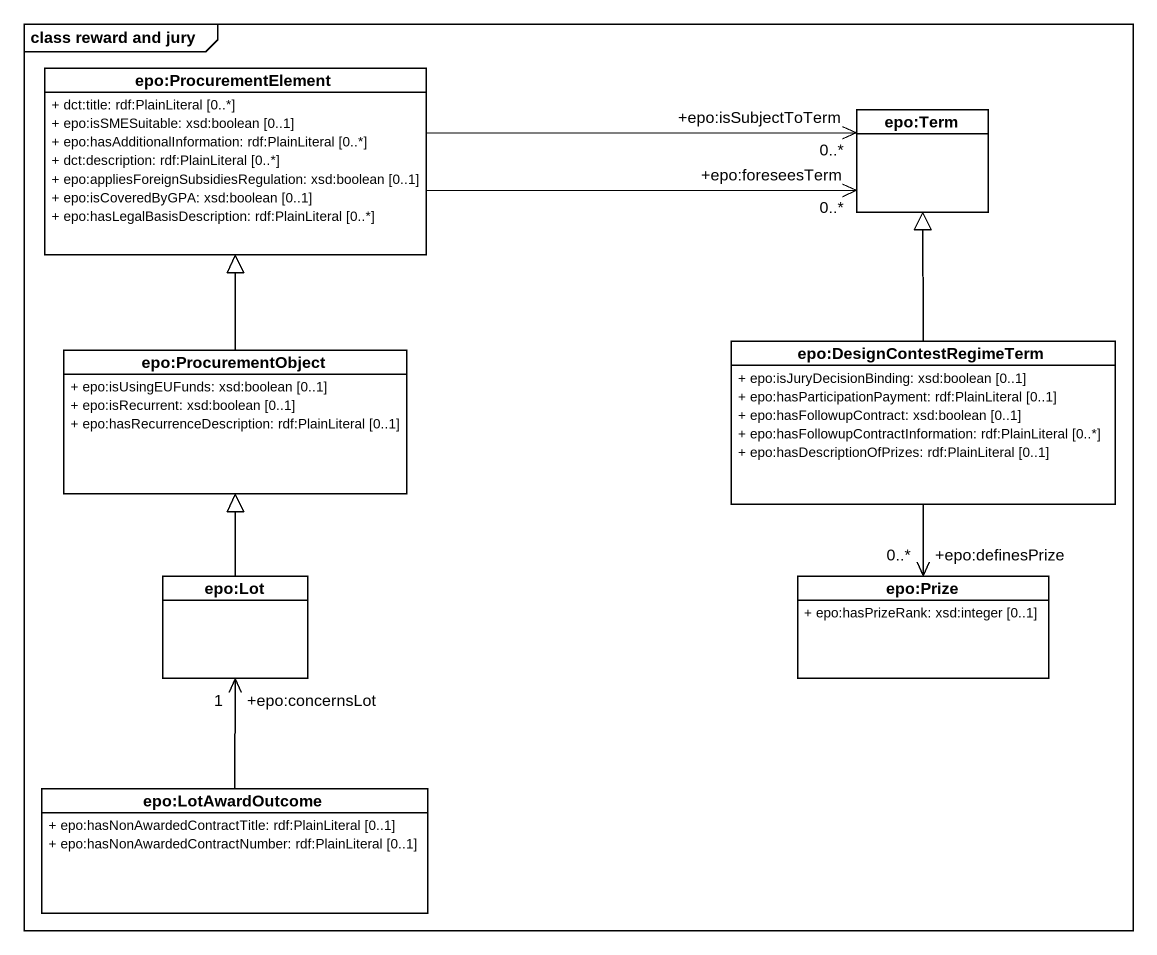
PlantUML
@startuml
mainframe class reward and jury
hide circle
hide empty members
skinparam classAttributeIconSize 0
class "epo:ProcurementElement" as epo_ProcurementElement {
  + dct:title: rdf:PlainLiteral [0..*]
  + epo:isSMESuitable: xsd:boolean [0..1]
  + epo:hasAdditionalInformation: rdf:PlainLiteral [0..*]
  + dct:description: rdf:PlainLiteral [0..*]
  + epo:appliesForeignSubsidiesRegulation: xsd:boolean [0..1]
  + epo:isCoveredByGPA: xsd:boolean [0..1]
  + epo:hasLegalBasisDescription: rdf:PlainLiteral [0..*]
}
class "epo:Term" as epo_Term
class "epo:ProcurementObject" as epo_ProcurementObject {
  + epo:isUsingEUFunds: xsd:boolean [0..1]
  + epo:isRecurrent: xsd:boolean [0..1]
  + epo:hasRecurrenceDescription: rdf:PlainLiteral [0..1]
}
class "epo:DesignContestRegimeTerm" as epo_DesignContestRegimeTerm {
  + epo:isJuryDecisionBinding: xsd:boolean [0..1]
  + epo:hasParticipationPayment: rdf:PlainLiteral [0..1]
  + epo:hasFollowupContract: xsd:boolean [0..1]
  + epo:hasFollowupContractInformation: rdf:PlainLiteral [0..*]
  + epo:hasDescriptionOfPrizes: rdf:PlainLiteral [0..1]
}
class "epo:Lot" as epo_Lot
class "epo:Prize" as epo_Prize {
  + epo:hasPrizeRank: xsd:integer [0..1]
}
class "epo:LotAwardOutcome" as epo_LotAwardOutcome {
  + epo:hasNonAwardedContractTitle: rdf:PlainLiteral [0..1]
  + epo:hasNonAwardedContractNumber: rdf:PlainLiteral [0..1]
}
epo_ProcurementElement -right-> "+epo:isSubjectToTerm\n0..*" epo_Term
epo_ProcurementElement -right-> "+epo:foreseesTerm\n0..*" epo_Term
epo_ProcurementObject -up-|> epo_ProcurementElement
epo_DesignContestRegimeTerm -up-|> epo_Term
epo_DesignContestRegimeTerm --> "+epo:definesPrize\n0..*" epo_Prize
epo_Lot -up-|> epo_ProcurementObject
epo_LotAwardOutcome -up-> "+epo:concernsLot\n1" epo_Lot
@enduml
